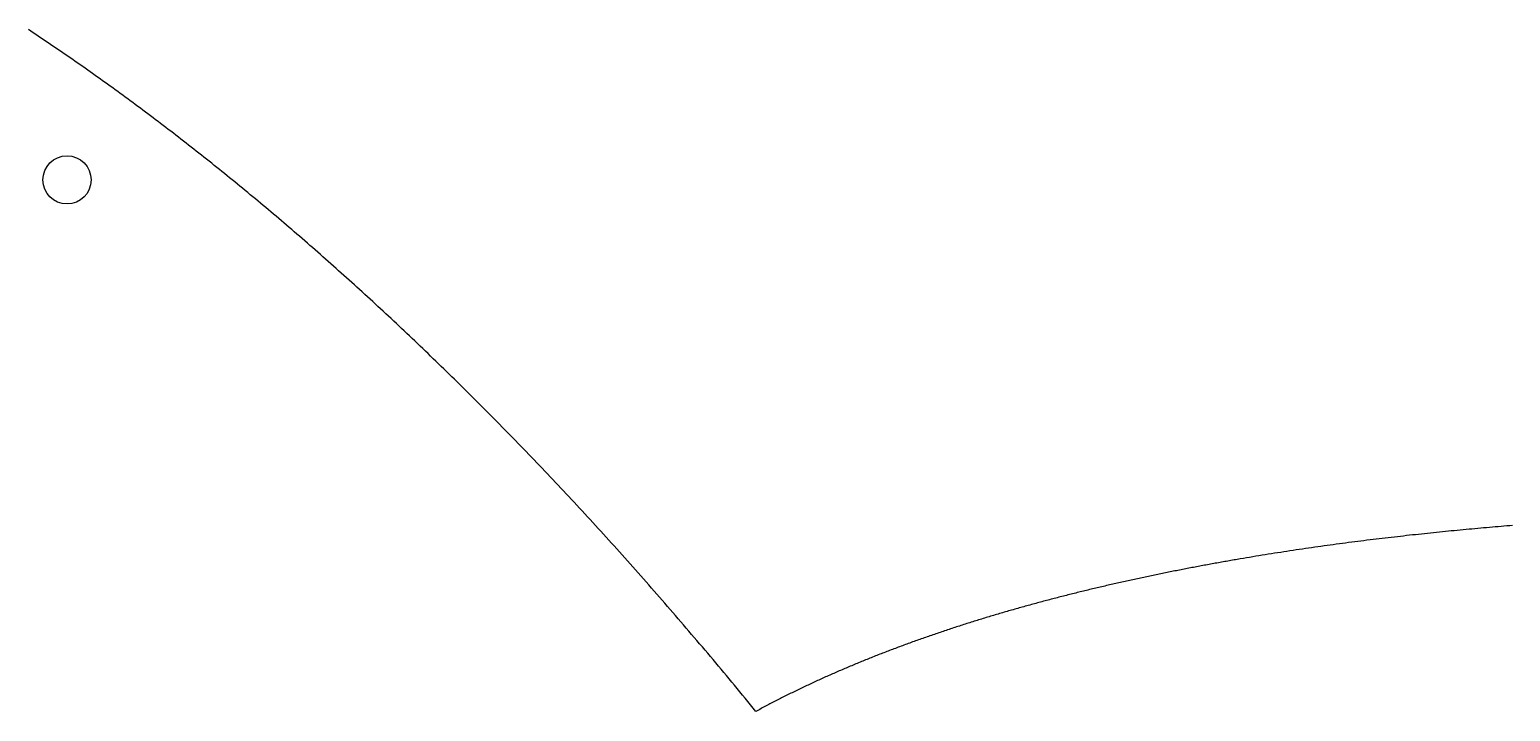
# Model space of a CAD drawing. Header units: millimetres. Extents: x 79 to 221, y -141 to -59.
# Drawn here: x 110.12 to 140.84, y -77.04 to -62.88 of the extents above; entities that cross this region are included whole.
import ezdxf

# ---------------------------------------------------------------- set-up
doc = ezdxf.new("R2010")
doc.units = ezdxf.units.MM
doc.layers.add('Edge.Cuts', color=254, linetype='CONTINUOUS', true_color=0xd0d2cd)

msp = doc.modelspace()

# ---------------------------------------------------------------- linework, layer by layer
at = {"layer": 'Edge.Cuts', "linetype": 'CONTINUOUS'}
for p, q in [((110.149039, -62.913321), (110.09827, -62.879746)), ((110.199851, -62.947021), (110.149039, -62.913321)), ((110.250707, -62.980846), (110.199851, -62.947021)), ((110.301605, -63.014794), (110.250707, -62.980846)), ((110.352545, -63.048868), (110.301605, -63.014794)), ((110.403528, -63.083065), (110.352545, -63.048868)), ((110.454553, -63.117387), (110.403528, -63.083065)), ((110.505619, -63.151833), (110.454553, -63.117387)), ((110.556726, -63.186403), (110.505619, -63.151833)), ((110.607874, -63.221098), (110.556726, -63.186403)), ((110.659063, -63.255916), (110.607874, -63.221098)), ((110.710292, -63.290859), (110.659063, -63.255916)), ((110.761561, -63.325925), (110.710292, -63.290859)), ((110.812869, -63.361116), (110.761561, -63.325925)), ((110.864217, -63.39643), (110.812869, -63.361116)), ((110.915604, -63.431869), (110.864217, -63.39643)), ((110.96703, -63.467431), (110.915604, -63.431869)), ((111.018494, -63.503117), (110.96703, -63.467431)), ((111.069996, -63.538927), (111.018494, -63.503117)), ((111.121536, -63.57486), (111.069996, -63.538927)), ((111.173114, -63.610917), (111.121536, -63.57486)), ((111.224729, -63.647098), (111.173114, -63.610917)), ((111.276382, -63.683402), (111.224729, -63.647098)), ((111.328071, -63.71983), (111.276382, -63.683402)), ((111.379796, -63.756382), (111.328071, -63.71983)), ((111.431558, -63.793056), (111.379796, -63.756382)), ((111.483356, -63.829855), (111.431558, -63.793056)), ((111.535189, -63.866777), (111.483356, -63.829855)), ((111.587058, -63.903822), (111.535189, -63.866777)), ((111.638962, -63.94099), (111.587058, -63.903822)), ((111.690901, -63.978282), (111.638962, -63.94099)), ((111.742874, -64.015697), (111.690901, -63.978282)), ((111.794882, -64.053236), (111.742874, -64.015697)), ((111.846924, -64.090897), (111.794882, -64.053236)), ((111.899, -64.128682), (111.846924, -64.090897)), ((111.95111, -64.16659), (111.899, -64.128682)), ((112.003253, -64.204622), (111.95111, -64.16659)), ((112.055429, -64.242776), (112.003253, -64.204622)), ((112.107638, -64.281053), (112.055429, -64.242776)), ((112.15988, -64.319454), (112.107638, -64.281053)), ((112.212154, -64.357977), (112.15988, -64.319454)), ((112.26446, -64.396624), (112.212154, -64.357977)), ((112.316798, -64.435394), (112.26446, -64.396624)), ((112.369168, -64.474286), (112.316798, -64.435394)), ((112.42157, -64.513302), (112.369168, -64.474286)), ((112.474002, -64.55244), (112.42157, -64.513302)), ((112.526466, -64.591702), (112.474002, -64.55244)), ((112.57896, -64.631086), (112.526466, -64.591702)), ((112.631485, -64.670593), (112.57896, -64.631086)), ((112.684041, -64.710223), (112.631485, -64.670593)), ((112.736626, -64.749976), (112.684041, -64.710223)), ((112.789242, -64.789852), (112.736626, -64.749976)), ((112.841887, -64.82985), (112.789242, -64.789852)), ((112.894561, -64.869972), (112.841887, -64.82985)), ((112.947265, -64.910216), (112.894561, -64.869972)), ((112.999998, -64.950583), (112.947265, -64.910216)), ((113.052759, -64.991072), (112.999998, -64.950583)), ((113.10555, -65.031685), (113.052759, -64.991072)), ((113.158368, -65.07242), (113.10555, -65.031685)), ((113.211215, -65.113278), (113.158368, -65.07242)), ((113.26409, -65.154258), (113.211215, -65.113278)), ((113.316992, -65.195361), (113.26409, -65.154258)), ((113.369922, -65.236587), (113.316992, -65.195361)), ((113.42288, -65.277936), (113.369922, -65.236587)), ((113.475865, -65.319407), (113.42288, -65.277936)), ((113.528876, -65.361001), (113.475865, -65.319407)), ((113.581915, -65.402717), (113.528876, -65.361001)), ((113.63498, -65.444556), (113.581915, -65.402717)), ((113.688071, -65.486518), (113.63498, -65.444556)), ((113.741189, -65.528602), (113.688071, -65.486518)), ((113.794332, -65.570809), (113.741189, -65.528602)), ((113.847501, -65.613139), (113.794332, -65.570809)), ((113.900696, -65.655591), (113.847501, -65.613139)), ((113.953917, -65.698166), (113.900696, -65.655591)), ((114.007162, -65.740863), (113.953917, -65.698166)), ((114.060433, -65.783683), (114.007162, -65.740863)), ((114.113729, -65.826626), (114.060433, -65.783683)), ((114.167049, -65.869691), (114.113729, -65.826626)), ((114.220394, -65.912878), (114.167049, -65.869691)), ((114.273763, -65.956188), (114.220394, -65.912878)), ((114.327156, -65.999621), (114.273763, -65.956188)), ((114.380573, -66.043177), (114.327156, -65.999621)), ((114.434014, -66.086854), (114.380573, -66.043177)), ((114.487478, -66.130655), (114.434014, -66.086854)), ((114.540966, -66.174578), (114.487478, -66.130655)), ((114.594478, -66.218624), (114.540966, -66.174578)), ((114.648012, -66.262792), (114.594478, -66.218624)), ((114.701569, -66.307083), (114.648012, -66.262792)), ((114.755149, -66.351496), (114.701569, -66.307083)), ((114.808752, -66.396032), (114.755149, -66.351496)), ((114.862376, -66.44069), (114.808752, -66.396032)), ((114.916024, -66.485471), (114.862376, -66.44069)), ((114.969693, -66.530375), (114.916024, -66.485471)), ((115.023384, -66.575401), (114.969693, -66.530375)), ((115.077097, -66.62055), (115.023384, -66.575401)), ((115.130831, -66.665821), (115.077097, -66.62055)), ((115.184587, -66.711215), (115.130831, -66.665821)), ((115.238364, -66.756732), (115.184587, -66.711215)), ((115.292162, -66.802371), (115.238364, -66.756732)), ((115.345981, -66.848133), (115.292162, -66.802371)), ((115.399821, -66.894018), (115.345981, -66.848133)), ((115.453682, -66.940025), (115.399821, -66.894018)), ((115.507563, -66.986154), (115.453682, -66.940025)), ((115.561464, -67.032407), (115.507563, -66.986154)), ((115.615385, -67.078782), (115.561464, -67.032407)), ((115.669327, -67.12528), (115.615385, -67.078782)), ((115.723288, -67.1719), (115.669327, -67.12528)), ((115.777269, -67.218643), (115.723288, -67.1719)), ((115.831269, -67.265509), (115.777269, -67.218643)), ((115.885289, -67.312497), (115.831269, -67.265509)), ((115.939328, -67.359609), (115.885289, -67.312497)), ((115.993386, -67.406842), (115.939328, -67.359609)), ((116.047463, -67.454199), (115.993386, -67.406842)), ((116.101559, -67.501679), (116.047463, -67.454199)), ((116.155673, -67.549281), (116.101559, -67.501679)), ((116.209806, -67.597006), (116.155673, -67.549281)), ((116.263957, -67.644853), (116.209806, -67.597006)), ((116.318127, -67.692824), (116.263957, -67.644853)), ((116.372314, -67.740917), (116.318127, -67.692824)), ((116.42652, -67.789134), (116.372314, -67.740917)), ((116.480743, -67.837473), (116.42652, -67.789134)), ((116.534984, -67.885935), (116.480743, -67.837473)), ((116.589242, -67.934519), (116.534984, -67.885935)), ((116.643518, -67.983227), (116.589242, -67.934519)), ((116.697811, -68.032058), (116.643518, -67.983227)), ((116.752121, -68.081011), (116.697811, -68.032058)), ((116.806448, -68.130088), (116.752121, -68.081011)), ((116.860792, -68.179287), (116.806448, -68.130088)), ((116.915152, -68.228609), (116.860792, -68.179287)), ((116.969529, -68.278055), (116.915152, -68.228609)), ((117.023923, -68.327623), (116.969529, -68.278055)), ((117.078332, -68.377315), (117.023923, -68.327623)), ((117.132758, -68.427129), (117.078332, -68.377315)), ((117.1872, -68.477067), (117.132758, -68.427129)), ((117.241657, -68.527127), (117.1872, -68.477067)), ((117.296131, -68.577311), (117.241657, -68.527127)), ((117.35062, -68.627618), (117.296131, -68.577311)), ((117.405124, -68.678048), (117.35062, -68.627618)), ((117.459644, -68.728601), (117.405124, -68.678048)), ((117.514179, -68.779277), (117.459644, -68.728601)), ((117.568729, -68.830077), (117.514179, -68.779277)), ((117.623295, -68.881), (117.568729, -68.830077)), ((117.677875, -68.932046), (117.623295, -68.881)), ((117.732469, -68.983215), (117.677875, -68.932046)), ((117.787079, -69.034507), (117.732469, -68.983215)), ((117.841702, -69.085923), (117.787079, -69.034507)), ((117.89634, -69.137463), (117.841702, -69.085923)), ((117.950993, -69.189125), (117.89634, -69.137463)), ((118.005659, -69.240911), (117.950993, -69.189125)), ((118.06034, -69.29282), (118.005659, -69.240911)), ((118.115034, -69.344853), (118.06034, -69.29282)), ((118.169742, -69.39701), (118.115034, -69.344853)), ((118.224464, -69.449289), (118.169742, -69.39701)), ((118.279199, -69.501693), (118.224464, -69.449289)), ((118.333947, -69.554219), (118.279199, -69.501693)), ((118.388709, -69.60687), (118.333947, -69.554219)), ((118.443484, -69.659644), (118.388709, -69.60687)), ((118.498272, -69.712541), (118.443484, -69.659644)), ((118.553073, -69.765563), (118.498272, -69.712541)), ((118.607886, -69.818707), (118.553073, -69.765563)), ((118.662713, -69.871976), (118.607886, -69.818707)), ((118.717551, -69.925368), (118.662713, -69.871976)), ((118.772403, -69.978884), (118.717551, -69.925368)), ((118.827266, -70.032524), (118.772403, -69.978884)), ((118.882142, -70.086288), (118.827266, -70.032524)), ((118.93703, -70.140175), (118.882142, -70.086288)), ((118.99193, -70.194186), (118.93703, -70.140175)), ((119.046842, -70.248321), (118.99193, -70.194186)), ((119.101765, -70.30258), (119.046842, -70.248321)), ((119.156701, -70.356963), (119.101765, -70.30258)), ((119.211647, -70.41147), (119.156701, -70.356963)), ((119.266606, -70.466101), (119.211647, -70.41147)), ((119.321575, -70.520856), (119.266606, -70.466101)), ((119.376556, -70.575736), (119.321575, -70.520856)), ((119.431548, -70.630739), (119.376556, -70.575736)), ((119.48655, -70.685866), (119.431548, -70.630739)), ((119.541564, -70.741117), (119.48655, -70.685866)), ((119.596589, -70.796493), (119.541564, -70.741117)), ((119.651624, -70.851993), (119.596589, -70.796493)), ((119.70667, -70.907617), (119.651624, -70.851993)), ((119.761726, -70.963366), (119.70667, -70.907617)), ((119.816792, -71.019238), (119.761726, -70.963366)), ((119.871869, -71.075235), (119.816792, -71.019238)), ((119.926956, -71.131357), (119.871869, -71.075235)), ((119.982053, -71.187603), (119.926956, -71.131357)), ((120.03716, -71.243973), (119.982053, -71.187603)), ((120.092277, -71.300468), (120.03716, -71.243973)), ((120.147403, -71.357087), (120.092277, -71.300468)), ((120.202539, -71.413831), (120.147403, -71.357087)), ((120.257685, -71.470699), (120.202539, -71.413831)), ((120.31284, -71.527692), (120.257685, -71.470699)), ((120.368004, -71.58481), (120.31284, -71.527692)), ((120.423178, -71.642052), (120.368004, -71.58481)), ((120.478361, -71.699419), (120.423178, -71.642052)), ((120.533553, -71.756911), (120.478361, -71.699419)), ((120.588753, -71.814528), (120.533553, -71.756911)), ((120.643963, -71.872269), (120.588753, -71.814528)), ((120.699181, -71.930136), (120.643963, -71.872269)), ((120.754408, -71.988127), (120.699181, -71.930136)), ((120.809643, -72.046243), (120.754408, -71.988127)), ((120.864887, -72.104484), (120.809643, -72.046243)), ((120.920139, -72.162851), (120.864887, -72.104484)), ((120.975399, -72.221342), (120.920139, -72.162851)), ((121.030668, -72.279958), (120.975399, -72.221342)), ((121.085944, -72.338699), (121.030668, -72.279958)), ((121.141229, -72.397566), (121.085944, -72.338699)), ((121.196521, -72.456558), (121.141229, -72.397566)), ((121.251821, -72.515675), (121.196521, -72.456558)), ((121.307129, -72.574917), (121.251821, -72.515675)), ((121.362444, -72.634285), (121.307129, -72.574917)), ((121.417767, -72.693778), (121.362444, -72.634285)), ((121.473097, -72.753396), (121.417767, -72.693778)), ((121.528434, -72.81314), (121.473097, -72.753396)), ((121.583779, -72.873009), (121.528434, -72.81314)), ((121.639131, -72.933004), (121.583779, -72.873009)), ((121.694489, -72.993124), (121.639131, -72.933004)), ((121.749855, -73.05337), (121.694489, -72.993124)), ((121.805227, -73.113741), (121.749855, -73.05337)), ((121.860606, -73.174239), (121.805227, -73.113741)), ((121.915992, -73.234862), (121.860606, -73.174239)), ((121.971384, -73.29561), (121.915992, -73.234862)), ((122.026783, -73.356485), (121.971384, -73.29561)), ((122.082188, -73.417485), (122.026783, -73.356485)), ((122.137599, -73.478611), (122.082188, -73.417485)), ((138.436853, -73.415392), (138.373993, -73.422691)), ((138.499651, -73.408162), (138.436853, -73.415392)), ((138.562388, -73.400999), (138.499651, -73.408162)), ((138.625061, -73.393903), (138.562388, -73.400999)), ((138.687671, -73.386874), (138.625061, -73.393903)), ((138.750215, -73.379913), (138.687671, -73.386874)), ((138.812692, -73.373018), (138.750215, -73.379913)), ((138.875103, -73.366189), (138.812692, -73.373018)), ((138.937445, -73.359426), (138.875103, -73.366189)), ((138.999718, -73.352729), (138.937445, -73.359426)), ((139.061921, -73.346098), (138.999718, -73.352729)), ((139.124053, -73.339531), (139.061921, -73.346098)), ((139.186112, -73.333029), (139.124053, -73.339531)), ((139.248098, -73.326592), (139.186112, -73.333029)), ((139.310009, -73.320219), (139.248098, -73.326592)), ((139.371846, -73.31391), (139.310009, -73.320219)), ((139.433605, -73.307664), (139.371846, -73.31391)), ((139.495288, -73.301482), (139.433605, -73.307664)), ((139.556892, -73.295363), (139.495288, -73.301482)), ((139.618417, -73.289307), (139.556892, -73.295363)), ((139.679861, -73.283313), (139.618417, -73.289307)), ((139.741224, -73.277381), (139.679861, -73.283313)), ((139.802505, -73.271511), (139.741224, -73.277381)), ((139.863702, -73.265703), (139.802505, -73.271511)), ((139.924814, -73.259956), (139.863702, -73.265703)), ((139.985841, -73.25427), (139.924814, -73.259956)), ((140.046782, -73.248644), (139.985841, -73.25427)), ((140.107635, -73.243079), (140.046782, -73.248644)), ((140.1684, -73.237575), (140.107635, -73.243079)), ((140.229075, -73.23213), (140.1684, -73.237575)), ((140.28966, -73.226744), (140.229075, -73.23213)), ((140.350153, -73.221418), (140.28966, -73.226744)), ((140.410553, -73.21615), (140.350153, -73.221418)), ((140.47086, -73.210942), (140.410553, -73.21615)), ((140.531072, -73.205791), (140.47086, -73.210942)), ((140.591189, -73.200699), (140.531072, -73.205791)), ((140.651209, -73.195665), (140.591189, -73.200699)), ((140.711132, -73.190688), (140.651209, -73.195665)), ((140.770956, -73.185768), (140.711132, -73.190688)), ((140.83068, -73.180905), (140.770956, -73.185768)), ((140.890304, -73.176098), (140.83068, -73.180905)), ((122.193017, -73.539863), (122.137599, -73.478611)), ((122.24844, -73.601241), (122.193017, -73.539863)), ((122.30387, -73.662745), (122.24844, -73.601241)), ((122.359305, -73.724375), (122.30387, -73.662745)), ((122.414747, -73.786131), (122.359305, -73.724375)), ((136.143231, -73.723289), (136.078844, -73.733232)), ((136.207594, -73.713424), (136.143231, -73.723289)), ((136.27193, -73.703638), (136.207594, -73.713424)), ((136.336241, -73.693929), (136.27193, -73.703638)), ((136.400523, -73.684298), (136.336241, -73.693929)), ((136.464777, -73.674745), (136.400523, -73.684298)), ((136.529001, -73.665269), (136.464777, -73.674745)), ((136.593194, -73.65587), (136.529001, -73.665269)), ((136.657355, -73.646547), (136.593194, -73.65587)), ((136.721483, -73.6373), (136.657355, -73.646547)), ((136.785578, -73.62813), (136.721483, -73.6373)), ((136.849638, -73.619035), (136.785578, -73.62813)), ((136.913662, -73.610015), (136.849638, -73.619035)), ((136.977649, -73.601071), (136.913662, -73.610015)), ((137.041599, -73.592201), (136.977649, -73.601071)), ((137.105509, -73.583406), (137.041599, -73.592201)), ((137.169379, -73.574685), (137.105509, -73.583406)), ((137.233209, -73.566037), (137.169379, -73.574685)), ((137.296997, -73.557464), (137.233209, -73.566037)), ((137.360742, -73.548964), (137.296997, -73.557464)), ((137.424442, -73.540536), (137.360742, -73.548964)), ((137.488098, -73.532182), (137.424442, -73.540536)), ((137.551708, -73.5239), (137.488098, -73.532182)), ((137.615271, -73.51569), (137.551708, -73.5239)), ((137.678786, -73.507552), (137.615271, -73.51569)), ((137.742252, -73.499485), (137.678786, -73.507552)), ((137.805668, -73.49149), (137.742252, -73.499485)), ((137.869033, -73.483566), (137.805668, -73.49149)), ((137.932345, -73.475712), (137.869033, -73.483566)), ((137.995605, -73.467929), (137.932345, -73.475712)), ((138.058811, -73.460216), (137.995605, -73.467929)), ((138.121961, -73.452573), (138.058811, -73.460216)), ((138.185056, -73.444999), (138.121961, -73.452573)), ((138.248093, -73.437494), (138.185056, -73.444999)), ((138.311072, -73.430058), (138.248093, -73.437494)), ((138.373993, -73.422691), (138.311072, -73.430058)), ((122.470194, -73.848014), (122.414747, -73.786131)), ((122.525646, -73.910022), (122.470194, -73.848014)), ((122.581105, -73.972157), (122.525646, -73.910022)), ((122.636568, -74.034418), (122.581105, -73.972157)), ((122.692037, -74.096805), (122.636568, -74.034418)), ((134.334749, -74.032483), (134.302414, -74.038604)), ((134.367084, -74.026384), (134.334749, -74.032483)), ((134.39942, -74.020307), (134.367084, -74.026384)), ((134.431757, -74.014251), (134.39942, -74.020307)), ((134.464094, -74.008217), (134.431757, -74.014251)), ((134.496432, -74.002204), (134.464094, -74.008217)), ((134.52877, -73.996213), (134.496432, -74.002204)), ((134.561108, -73.990244), (134.52877, -73.996213)), ((134.593447, -73.984296), (134.561108, -73.990244)), ((134.625785, -73.978369), (134.593447, -73.984296)), ((134.658123, -73.972464), (134.625785, -73.978369)), ((134.69046, -73.96658), (134.658123, -73.972464)), ((134.722797, -73.960717), (134.69046, -73.96658)), ((134.755134, -73.954876), (134.722797, -73.960717)), ((134.787469, -73.949056), (134.755134, -73.954876)), ((134.819804, -73.943257), (134.787469, -73.949056)), ((134.852138, -73.937479), (134.819804, -73.943257)), ((134.884471, -73.931722), (134.852138, -73.937479)), ((134.916802, -73.925986), (134.884471, -73.931722)), ((134.949132, -73.920272), (134.916802, -73.925986)), ((134.981461, -73.914578), (134.949132, -73.920272)), ((135.013788, -73.908905), (134.981461, -73.914578)), ((135.046113, -73.903254), (135.013788, -73.908905)), ((135.078437, -73.897623), (135.046113, -73.903254)), ((135.110758, -73.892013), (135.078437, -73.897623)), ((135.143078, -73.886424), (135.110758, -73.892013)), ((135.175395, -73.880856), (135.143078, -73.886424)), ((135.207709, -73.875308), (135.175395, -73.880856)), ((135.240021, -73.869781), (135.207709, -73.875308)), ((135.304638, -73.858789), (135.240021, -73.869781)), ((135.369242, -73.84788), (135.304638, -73.858789)), ((135.433835, -73.837053), (135.369242, -73.84788)), ((135.498413, -73.826307), (135.433835, -73.837053)), ((135.562977, -73.815643), (135.498413, -73.826307)), ((135.627526, -73.805061), (135.562977, -73.815643)), ((135.692058, -73.794559), (135.627526, -73.805061)), ((135.756572, -73.784138), (135.692058, -73.794559)), ((135.821068, -73.773797), (135.756572, -73.784138)), ((135.885544, -73.763537), (135.821068, -73.773797)), ((135.949999, -73.753356), (135.885544, -73.763537)), ((136.014433, -73.743254), (135.949999, -73.753356)), ((136.078844, -73.733232), (136.014433, -73.743254)), ((122.747512, -74.159318), (122.692037, -74.096805)), ((122.802991, -74.221958), (122.747512, -74.159318)), ((122.858476, -74.284725), (122.802991, -74.221958)), ((122.913966, -74.347618), (122.858476, -74.284725)), ((132.850362, -74.337091), (132.818206, -74.34425)), ((132.882524, -74.329956), (132.850362, -74.337091)), ((132.914693, -74.322844), (132.882524, -74.329956)), ((132.946869, -74.315755), (132.914693, -74.322844)), ((132.97905, -74.30869), (132.946869, -74.315755)), ((133.011238, -74.301648), (132.97905, -74.30869)), ((133.043433, -74.294629), (133.011238, -74.301648)), ((133.075633, -74.287633), (133.043433, -74.294629)), ((133.107839, -74.280661), (133.075633, -74.287633)), ((133.14005, -74.273711), (133.107839, -74.280661)), ((133.172268, -74.266785), (133.14005, -74.273711)), ((133.20449, -74.259882), (133.172268, -74.266785)), ((133.236718, -74.253001), (133.20449, -74.259882)), ((133.268952, -74.246144), (133.236718, -74.253001)), ((133.30119, -74.239309), (133.268952, -74.246144)), ((133.333433, -74.232498), (133.30119, -74.239309)), ((133.365682, -74.225709), (133.333433, -74.232498)), ((133.397934, -74.218943), (133.365682, -74.225709)), ((133.430192, -74.2122), (133.397934, -74.218943)), ((133.462454, -74.205479), (133.430192, -74.2122)), ((133.49472, -74.198781), (133.462454, -74.205479)), ((133.526991, -74.192106), (133.49472, -74.198781)), ((133.559265, -74.185454), (133.526991, -74.192106)), ((133.591544, -74.178824), (133.559265, -74.185454)), ((133.623826, -74.172216), (133.591544, -74.178824)), ((133.656112, -74.165631), (133.623826, -74.172216)), ((133.688402, -74.159069), (133.656112, -74.165631)), ((133.720695, -74.152529), (133.688402, -74.159069)), ((133.752991, -74.146011), (133.720695, -74.152529)), ((133.785291, -74.139516), (133.752991, -74.146011)), ((133.817593, -74.133043), (133.785291, -74.139516)), ((133.849899, -74.126593), (133.817593, -74.133043)), ((133.882207, -74.120164), (133.849899, -74.126593)), ((133.914518, -74.113758), (133.882207, -74.120164)), ((133.946832, -74.107374), (133.914518, -74.113758)), ((133.979148, -74.101012), (133.946832, -74.107374)), ((134.011466, -74.094672), (133.979148, -74.101012)), ((134.043787, -74.088355), (134.011466, -74.094672)), ((134.076109, -74.082059), (134.043787, -74.088355)), ((134.108434, -74.075786), (134.076109, -74.082059)), ((134.14076, -74.069534), (134.108434, -74.075786)), ((134.173088, -74.063304), (134.14076, -74.069534)), ((134.205418, -74.057096), (134.173088, -74.063304)), ((134.237749, -74.05091), (134.205418, -74.057096)), ((134.270081, -74.044746), (134.237749, -74.05091)), ((134.302414, -74.038604), (134.270081, -74.044746)), ((122.969461, -74.410637), (122.913966, -74.347618)), ((123.02496, -74.473783), (122.969461, -74.410637)), ((123.080465, -74.537055), (123.02496, -74.473783)), ((123.135974, -74.600455), (123.080465, -74.537055)), ((123.191487, -74.663981), (123.135974, -74.600455)), ((131.538959, -74.650196), (131.507188, -74.658345)), ((131.570741, -74.642071), (131.538959, -74.650196)), ((131.602535, -74.633972), (131.570741, -74.642071)), ((131.634341, -74.625897), (131.602535, -74.633972)), ((131.666158, -74.617847), (131.634341, -74.625897)), ((131.697987, -74.609822), (131.666158, -74.617847)), ((131.729827, -74.601822), (131.697987, -74.609822)), ((131.761679, -74.593846), (131.729827, -74.601822)), ((131.793541, -74.585895), (131.761679, -74.593846)), ((131.825414, -74.577969), (131.793541, -74.585895)), ((131.857298, -74.570067), (131.825414, -74.577969)), ((131.889193, -74.562189), (131.857298, -74.570067)), ((131.921098, -74.554337), (131.889193, -74.562189)), ((131.953014, -74.546508), (131.921098, -74.554337)), ((131.984939, -74.538704), (131.953014, -74.546508)), ((132.016876, -74.530924), (131.984939, -74.538704)), ((132.048822, -74.523169), (132.016876, -74.530924)), ((132.080778, -74.515438), (132.048822, -74.523169)), ((132.112743, -74.507731), (132.080778, -74.515438)), ((132.144719, -74.500049), (132.112743, -74.507731)), ((132.176704, -74.492391), (132.144719, -74.500049)), ((132.208698, -74.484757), (132.176704, -74.492391)), ((132.240701, -74.477147), (132.208698, -74.484757)), ((132.272714, -74.469561), (132.240701, -74.477147)), ((132.304736, -74.461999), (132.272714, -74.469561)), ((132.336767, -74.454461), (132.304736, -74.461999)), ((132.368806, -74.446947), (132.336767, -74.454461)), ((132.400854, -74.439457), (132.368806, -74.446947)), ((132.43291, -74.431991), (132.400854, -74.439457)), ((132.464975, -74.424549), (132.43291, -74.431991)), ((132.497048, -74.417131), (132.464975, -74.424549)), ((132.52913, -74.409736), (132.497048, -74.417131)), ((132.561219, -74.402365), (132.52913, -74.409736)), ((132.593316, -74.395018), (132.561219, -74.402365)), ((132.625421, -74.387695), (132.593316, -74.395018)), ((132.657534, -74.380395), (132.625421, -74.387695)), ((132.689654, -74.373119), (132.657534, -74.380395)), ((132.721781, -74.365866), (132.689654, -74.373119)), ((132.753916, -74.358637), (132.721781, -74.365866)), ((132.786057, -74.351432), (132.753916, -74.358637)), ((132.818206, -74.34425), (132.786057, -74.351432)), ((123.247005, -74.727633), (123.191487, -74.663981)), ((123.302528, -74.791413), (123.247005, -74.727633)), ((123.358055, -74.855319), (123.302528, -74.791413)), ((123.413586, -74.919352), (123.358055, -74.855319)), ((123.469121, -74.983512), (123.413586, -74.919352)), ((130.434993, -74.95049), (130.40372, -74.959534)), ((130.466283, -74.941473), (130.434993, -74.95049)), ((130.497589, -74.932482), (130.466283, -74.941473)), ((130.528911, -74.923517), (130.497589, -74.932482)), ((130.560249, -74.914578), (130.528911, -74.923517)), ((130.591602, -74.905665), (130.560249, -74.914578)), ((130.622972, -74.896778), (130.591602, -74.905665)), ((130.654357, -74.887916), (130.622972, -74.896778)), ((130.685758, -74.879081), (130.654357, -74.887916)), ((130.717174, -74.870272), (130.685758, -74.879081)), ((130.748605, -74.861489), (130.717174, -74.870272)), ((130.780051, -74.852731), (130.748605, -74.861489)), ((130.811512, -74.843999), (130.780051, -74.852731)), ((130.842988, -74.835293), (130.811512, -74.843999)), ((130.874479, -74.826613), (130.842988, -74.835293)), ((130.905984, -74.817958), (130.874479, -74.826613)), ((130.937504, -74.809329), (130.905984, -74.817958)), ((130.969038, -74.800725), (130.937504, -74.809329)), ((131.000587, -74.792147), (130.969038, -74.800725)), ((131.032149, -74.783595), (131.000587, -74.792147)), ((131.063725, -74.775068), (131.032149, -74.783595)), ((131.095315, -74.766566), (131.063725, -74.775068)), ((131.126919, -74.75809), (131.095315, -74.766566)), ((131.158537, -74.749639), (131.126919, -74.75809)), ((131.190168, -74.741214), (131.158537, -74.749639)), ((131.221812, -74.732814), (131.190168, -74.741214)), ((131.253469, -74.724439), (131.221812, -74.732814)), ((131.28514, -74.716089), (131.253469, -74.724439)), ((131.316823, -74.707765), (131.28514, -74.716089)), ((131.348519, -74.699465), (131.316823, -74.707765)), ((131.380228, -74.691191), (131.348519, -74.699465)), ((131.41195, -74.682942), (131.380228, -74.691191)), ((131.443684, -74.674718), (131.41195, -74.682942)), ((131.47543, -74.666519), (131.443684, -74.674718)), ((131.507188, -74.658345), (131.47543, -74.666519)), ((123.524661, -75.047799), (123.469121, -74.983512)), ((123.580205, -75.112213), (123.524661, -75.047799)), ((123.635752, -75.176754), (123.580205, -75.112213)), ((123.691303, -75.241423), (123.635752, -75.176754)), ((123.746858, -75.306218), (123.691303, -75.241423)), ((129.412369, -75.262968), (129.381707, -75.272896)), ((129.443052, -75.253068), (129.412369, -75.262968)), ((129.473756, -75.243195), (129.443052, -75.253068)), ((129.504479, -75.233349), (129.473756, -75.243195)), ((129.535223, -75.22353), (129.504479, -75.233349)), ((129.565987, -75.213739), (129.535223, -75.22353)), ((129.596771, -75.203975), (129.565987, -75.213739)), ((129.627574, -75.194238), (129.596771, -75.203975)), ((129.658398, -75.184528), (129.627574, -75.194238)), ((129.68924, -75.174845), (129.658398, -75.184528)), ((129.720102, -75.165189), (129.68924, -75.174845)), ((129.750984, -75.15556), (129.720102, -75.165189)), ((129.781884, -75.145959), (129.750984, -75.15556)), ((129.812804, -75.136384), (129.781884, -75.145959)), ((129.843742, -75.126836), (129.812804, -75.136384)), ((129.8747, -75.117315), (129.843742, -75.126836)), ((129.905675, -75.107821), (129.8747, -75.117315)), ((129.93667, -75.098353), (129.905675, -75.107821)), ((129.967683, -75.088913), (129.93667, -75.098353)), ((129.998713, -75.079499), (129.967683, -75.088913)), ((130.029763, -75.070112), (129.998713, -75.079499)), ((130.06083, -75.060751), (130.029763, -75.070112)), ((130.091915, -75.051417), (130.06083, -75.060751)), ((130.123017, -75.04211), (130.091915, -75.051417)), ((130.154138, -75.032829), (130.123017, -75.04211)), ((130.185276, -75.023575), (130.154138, -75.032829)), ((130.216431, -75.014347), (130.185276, -75.023575)), ((130.247603, -75.005146), (130.216431, -75.014347)), ((130.278793, -74.995971), (130.247603, -75.005146)), ((130.31, -74.986822), (130.278793, -74.995971)), ((130.341223, -74.9777), (130.31, -74.986822)), ((130.372463, -74.968604), (130.341223, -74.9777)), ((130.40372, -74.959534), (130.372463, -74.968604)), ((123.802417, -75.371141), (123.746858, -75.306218)), ((123.85798, -75.43619), (123.802417, -75.371141)), ((123.913545, -75.501368), (123.85798, -75.43619)), ((123.969115, -75.566672), (123.913545, -75.501368)), ((124.024688, -75.632104), (123.969115, -75.566672)), ((128.532008, -75.562148), (128.501996, -75.572886)), ((128.562044, -75.551438), (128.532008, -75.562148)), ((128.592104, -75.540757), (128.562044, -75.551438)), ((128.622188, -75.530104), (128.592104, -75.540757)), ((128.652296, -75.519479), (128.622188, -75.530104)), ((128.682428, -75.508883), (128.652296, -75.519479)), ((128.712583, -75.498315), (128.682428, -75.508883)), ((128.742762, -75.487775), (128.712583, -75.498315)), ((128.772964, -75.477264), (128.742762, -75.487775)), ((128.803189, -75.46678), (128.772964, -75.477264)), ((128.833437, -75.456325), (128.803189, -75.46678)), ((128.863709, -75.445898), (128.833437, -75.456325)), ((128.894003, -75.435498), (128.863709, -75.445898)), ((128.924319, -75.425127), (128.894003, -75.435498)), ((128.954659, -75.414784), (128.924319, -75.425127)), ((128.98502, -75.404469), (128.954659, -75.414784)), ((129.015404, -75.394182), (128.98502, -75.404469)), ((129.045811, -75.383922), (129.015404, -75.394182)), ((129.076239, -75.37369), (129.045811, -75.383922)), ((129.106689, -75.363487), (129.076239, -75.37369)), ((129.137161, -75.35331), (129.106689, -75.363487)), ((129.167655, -75.343162), (129.137161, -75.35331)), ((129.19817, -75.333041), (129.167655, -75.343162)), ((129.228707, -75.322948), (129.19817, -75.333041)), ((129.259265, -75.312883), (129.228707, -75.322948)), ((129.289844, -75.302845), (129.259265, -75.312883)), ((129.320444, -75.292835), (129.289844, -75.302845)), ((129.351065, -75.282852), (129.320444, -75.292835)), ((129.381707, -75.272896), (129.351065, -75.282852)), ((124.080264, -75.697663), (124.024688, -75.632104)), ((124.135843, -75.76335), (124.080264, -75.697663)), ((124.191425, -75.829164), (124.135843, -75.76335)), ((124.24701, -75.895106), (124.191425, -75.829164)), ((127.701286, -75.873704), (127.672003, -75.885254)), ((127.730596, -75.862184), (127.701286, -75.873704)), ((127.759934, -75.850693), (127.730596, -75.862184)), ((127.7893, -75.839232), (127.759934, -75.850693)), ((127.818693, -75.8278), (127.7893, -75.839232)), ((127.848113, -75.816397), (127.818693, -75.8278)), ((127.877561, -75.805024), (127.848113, -75.816397)), ((127.907035, -75.79368), (127.877561, -75.805024)), ((127.936536, -75.782365), (127.907035, -75.79368)), ((127.966064, -75.771079), (127.936536, -75.782365)), ((127.995619, -75.759823), (127.966064, -75.771079)), ((128.0252, -75.748595), (127.995619, -75.759823)), ((128.054808, -75.737397), (128.0252, -75.748595)), ((128.084441, -75.726228), (128.054808, -75.737397)), ((128.114101, -75.715087), (128.084441, -75.726228)), ((128.143787, -75.703976), (128.114101, -75.715087)), ((128.173498, -75.692894), (128.143787, -75.703976)), ((128.203236, -75.68184), (128.173498, -75.692894)), ((128.232999, -75.670815), (128.203236, -75.68184)), ((128.262787, -75.659819), (128.232999, -75.670815)), ((128.292601, -75.648852), (128.262787, -75.659819)), ((128.32244, -75.637914), (128.292601, -75.648852)), ((128.352304, -75.627004), (128.32244, -75.637914)), ((128.382193, -75.616124), (128.352304, -75.627004)), ((128.412107, -75.605271), (128.382193, -75.616124)), ((128.442045, -75.594447), (128.412107, -75.605271)), ((128.472008, -75.583652), (128.442045, -75.594447)), ((128.501996, -75.572886), (128.472008, -75.583652)), ((124.302599, -75.961176), (124.24701, -75.895106)), ((124.35819, -76.027373), (124.302599, -75.961176)), ((124.413784, -76.093698), (124.35819, -76.027373)), ((124.469381, -76.160151), (124.413784, -76.093698)), ((124.52498, -76.226731), (124.469381, -76.160151)), ((126.949322, -76.183683), (126.920805, -76.196012)), ((126.97787, -76.171384), (126.949322, -76.183683)), ((127.006449, -76.159116), (126.97787, -76.171384)), ((127.035058, -76.146878), (127.006449, -76.159116)), ((127.063699, -76.134671), (127.035058, -76.146878)), ((127.092369, -76.122494), (127.063699, -76.134671)), ((127.121071, -76.110347), (127.092369, -76.122494)), ((127.149802, -76.09823), (127.121071, -76.110347)), ((127.178564, -76.086143), (127.149802, -76.09823)), ((127.207356, -76.074087), (127.178564, -76.086143)), ((127.236177, -76.062061), (127.207356, -76.074087)), ((127.265028, -76.050065), (127.236177, -76.062061)), ((127.293909, -76.038098), (127.265028, -76.050065)), ((127.32282, -76.026162), (127.293909, -76.038098)), ((127.35176, -76.014256), (127.32282, -76.026162)), ((127.380729, -76.00238), (127.35176, -76.014256)), ((127.409727, -75.990533), (127.380729, -76.00238)), ((127.438755, -75.978717), (127.409727, -75.990533)), ((127.467811, -75.96693), (127.438755, -75.978717)), ((127.496896, -75.955173), (127.467811, -75.96693)), ((127.52601, -75.943445), (127.496896, -75.955173)), ((127.555152, -75.931748), (127.52601, -75.943445)), ((127.584322, -75.92008), (127.555152, -75.931748)), ((127.613521, -75.908442), (127.584322, -75.92008)), ((127.642748, -75.896833), (127.613521, -75.908442)), ((127.672003, -75.885254), (127.642748, -75.896833)), ((124.580582, -76.29344), (124.52498, -76.226731)), ((124.636186, -76.360276), (124.580582, -76.29344)), ((124.691793, -76.427241), (124.636186, -76.360276)), ((124.747402, -76.494333), (124.691793, -76.427241)), ((126.273776, -76.488061), (126.246042, -76.501131)), ((126.301544, -76.475022), (126.273776, -76.488061)), ((126.329345, -76.462014), (126.301544, -76.475022)), ((126.357181, -76.449038), (126.329345, -76.462014)), ((126.385051, -76.436092), (126.357181, -76.449038)), ((126.412954, -76.423178), (126.385051, -76.436092)), ((126.44089, -76.410295), (126.412954, -76.423178)), ((126.46886, -76.397443), (126.44089, -76.410295)), ((126.496863, -76.384623), (126.46886, -76.397443)), ((126.524899, -76.371833), (126.496863, -76.384623)), ((126.552968, -76.359074), (126.524899, -76.371833)), ((126.58107, -76.346346), (126.552968, -76.359074)), ((126.609204, -76.333649), (126.58107, -76.346346)), ((126.637372, -76.320983), (126.609204, -76.333649)), ((126.665571, -76.308348), (126.637372, -76.320983)), ((126.693803, -76.295743), (126.665571, -76.308348)), ((126.722067, -76.283169), (126.693803, -76.295743)), ((126.750363, -76.270626), (126.722067, -76.283169)), ((126.778691, -76.258114), (126.750363, -76.270626)), ((126.807051, -76.245632), (126.778691, -76.258114)), ((126.835442, -76.233181), (126.807051, -76.245632)), ((126.863865, -76.220761), (126.835442, -76.233181)), ((126.892319, -76.208371), (126.863865, -76.220761)), ((126.920805, -76.196012), (126.892319, -76.208371)), ((124.803014, -76.561553), (124.747402, -76.494333)), ((124.858627, -76.628902), (124.803014, -76.561553)), ((124.914243, -76.696379), (124.858627, -76.628902)), ((124.969861, -76.763984), (124.914243, -76.696379)), ((125.02548, -76.831717), (124.969861, -76.763984)), ((125.644774, -76.796674), (125.617859, -76.810475)), ((125.671726, -76.782905), (125.644774, -76.796674)), ((125.698715, -76.769169), (125.671726, -76.782905)), ((125.725741, -76.755465), (125.698715, -76.769169)), ((125.752803, -76.741793), (125.725741, -76.755465)), ((125.779902, -76.728153), (125.752803, -76.741793)), ((125.807037, -76.714544), (125.779902, -76.728153)), ((125.834208, -76.700968), (125.807037, -76.714544)), ((125.861416, -76.687424), (125.834208, -76.700968)), ((125.88866, -76.673911), (125.861416, -76.687424)), ((125.915939, -76.66043), (125.88866, -76.673911)), ((125.943254, -76.646982), (125.915939, -76.66043)), ((125.970605, -76.633564), (125.943254, -76.646982)), ((125.997991, -76.620179), (125.970605, -76.633564)), ((126.025412, -76.606825), (125.997991, -76.620179)), ((126.052869, -76.593503), (126.025412, -76.606825)), ((126.080361, -76.580213), (126.052869, -76.593503)), ((126.107888, -76.566954), (126.080361, -76.580213)), ((126.135449, -76.553726), (126.107888, -76.566954)), ((126.163046, -76.54053), (126.135449, -76.553726)), ((126.190677, -76.527366), (126.163046, -76.54053)), ((126.218342, -76.514233), (126.190677, -76.527366)), ((126.246042, -76.501131), (126.218342, -76.514233)), ((125.081102, -76.899579), (125.02548, -76.831717)), ((125.136725, -76.967569), (125.081102, -76.899579)), ((125.19235, -77.035687), (125.136725, -76.967569)), ((125.218656, -77.021367), (125.19235, -77.035687)), ((125.245001, -77.00708), (125.218656, -77.021367)), ((125.271385, -76.992825), (125.245001, -77.00708)), ((125.297808, -76.978603), (125.271385, -76.992825)), ((125.324269, -76.964414), (125.297808, -76.978603)), ((125.350769, -76.950257), (125.324269, -76.964414)), ((125.377308, -76.936133), (125.350769, -76.950257)), ((125.403884, -76.922041), (125.377308, -76.936133)), ((125.430499, -76.907982), (125.403884, -76.922041)), ((125.457151, -76.893955), (125.430499, -76.907982)), ((125.483842, -76.879961), (125.457151, -76.893955)), ((125.51057, -76.865999), (125.483842, -76.879961)), ((125.537336, -76.85207), (125.51057, -76.865999)), ((125.56414, -76.838172), (125.537336, -76.85207)), ((125.59098, -76.824307), (125.56414, -76.838172)), ((125.617859, -76.810475), (125.59098, -76.824307))]:
    msp.add_line(p, q, dxfattribs=at)
at = {"layer": 'Edge.Cuts'}
msp.add_circle((110.9, -66), 0.5, dxfattribs=at)

doc.saveas('drawing.dxf')
